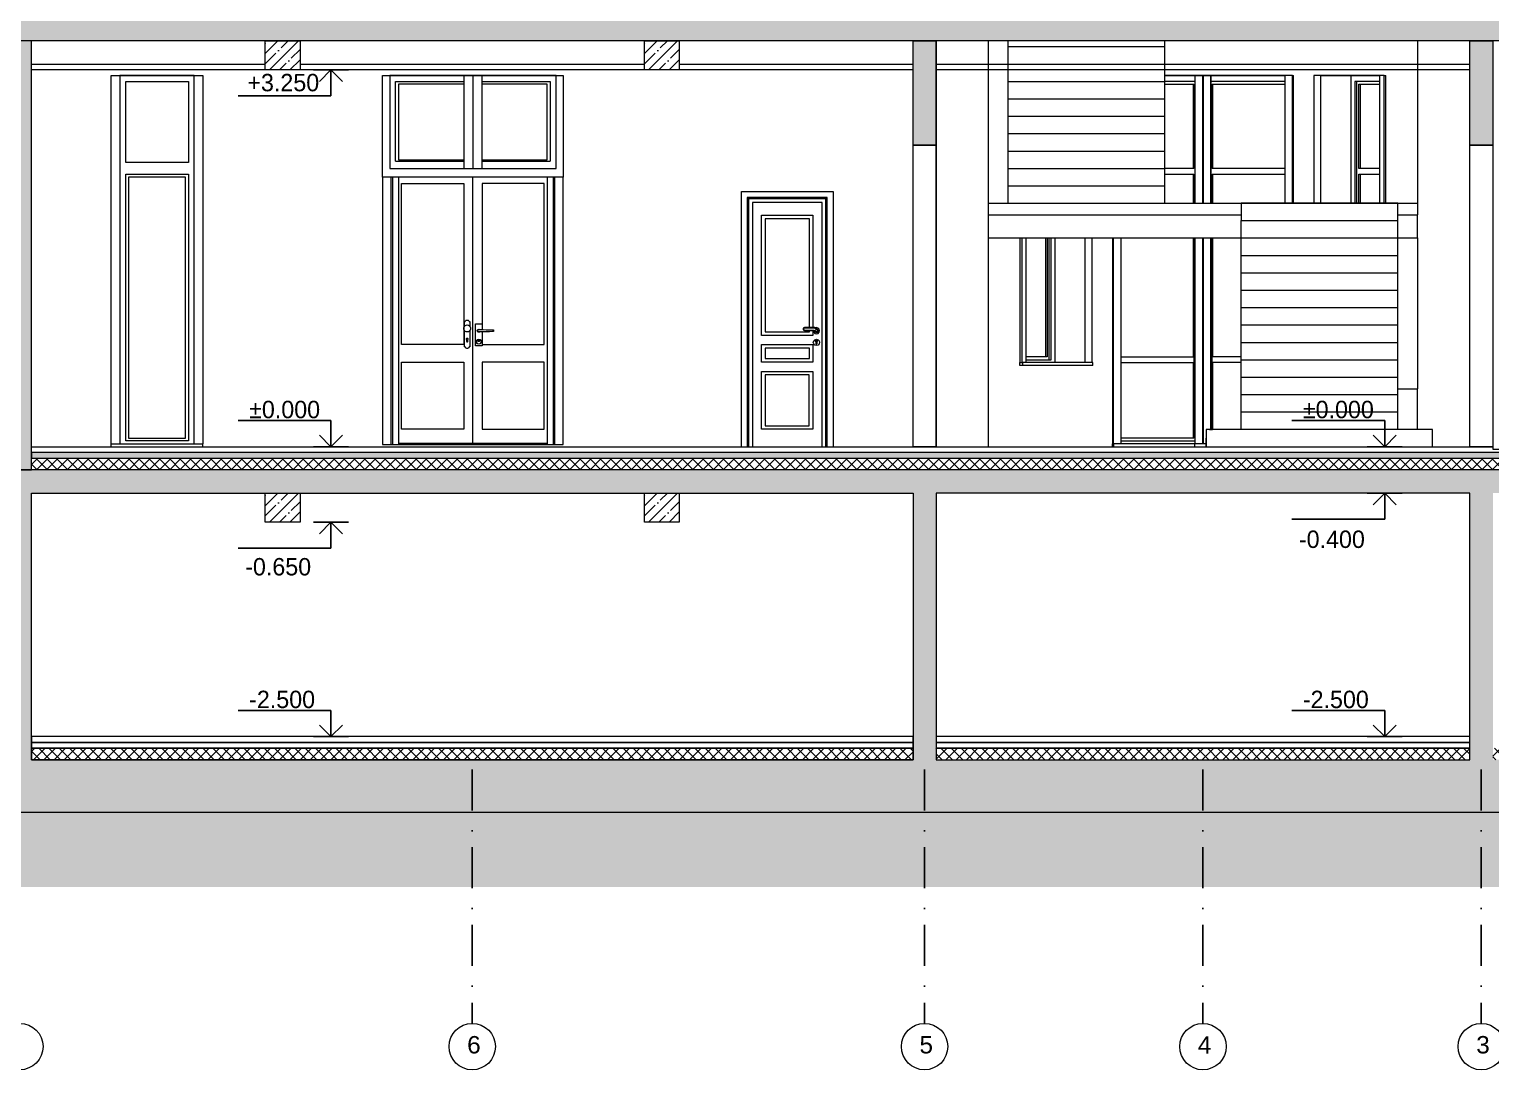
# Model space of a CAD drawing. Header units: millimetres. Extents: x 1177761 to 1329492, y 746793 to 827002.
# Drawn here: x 1298361 to 1310962, y 753127 to 762100 of the extents above; entities that cross this region are included whole.
import ezdxf

# ---------------------------------------------------------------- set-up
doc = ezdxf.new("R2010")
doc.units = ezdxf.units.MM
doc.linetypes.add('Tengelyvonal', pattern=[670.278, 352.778, -176.389, 0, -141.111])
for name, color, linetype in [('axis', 40, 'Continuous'), ('mark', 4, 'Continuous'), ('text', 7, 'Continuous')]:
    doc.layers.add(name, color=color, linetype=linetype)
doc.layers.add('wall', color=5, linetype='Continuous', lineweight=30)
doc.styles.add('GENERATED_STYLE_1', font='')
doc.styles.add('PStudio', font='pstudio.shx')
doc.styles.get('GENERATED_STYLE_1').set_extended_font_data('Arial Кириллический')
pattern_1 = [(45, (-509931.05, 1337656.59), (-88.388348, 88.388348), []), (45, (-509842.66, 1337656.59), (-88.388348, 88.388348), [156.25, -31.25, 0, -31.25])]
pattern_2 = [(45, (-514109.56, 1378656.587), (-44.1941738, 44.1941738), []), (135, (-514109.56, 1378656.587), (-44.1941738, -44.1941738), [])]

# ---------------------------------------------------------------- blocks, each defined once
blk = doc.blocks.new('H LEVEL3')
at = {"color": 0, "linetype": 'ByBlock'}
for p, q in [((-16, 4.5), (0, 4.5)), ((0, 0), (0, 4.5)), ((-3, 0), (3, 0)), ((0, 0), (-2, 2)), ((2, 2), (0, 0))]:
    blk.add_line(p, q, dxfattribs=at)
at = {"color": 0, "linetype": 'ByBlock', "style": 'PStudio'}
blk.add_attdef('OTM', (-12.9, 5.7), '', height=2, dxfattribs=at)
blk = doc.blocks.new('H LEVEL2')
at = {"color": 0, "linetype": 'ByBlock'}
for p, q in [((3, 0), (-3, 0)), ((-2, -2), (0, 0)), ((0, 0), (2, -2)), ((0, 0), (0, -4.5)), ((16, -4.5), (0, -4.5))]:
    blk.add_line(p, q, dxfattribs=at)
at = {"color": 0, "linetype": 'ByBlock', "style": 'PStudio'}
blk.add_attdef('OTM', (3.4, -3.7), '', height=2, dxfattribs=at)
blk = doc.blocks.new('H LEVEL4')
at = {"color": 0, "linetype": 'ByBlock'}
for p, q in [((16, 4.5), (0, 4.5)), ((0, 0), (0, 4.5)), ((3, 0), (-3, 0)), ((-2, 2), (0, 0)), ((0, 0), (2, 2))]:
    blk.add_line(p, q, dxfattribs=at)
at = {"color": 0, "linetype": 'ByBlock', "style": 'PStudio'}
blk.add_attdef('OTM', (3.4, 5.7), '', height=2, dxfattribs=at)

msp = doc.modelspace()

# ---------------------------------------------------------------- hatches: boundary and pattern name
at = {"layer": 'wall', "lineweight": 20, "ltscale": 50}
h = msp.add_hatch(dxfattribs=at)
h.set_pattern_fill('ANSI35', color=250, scale=500, style=0)
h.set_pattern_definition(pattern_1)
h.paths.add_polyline_path([(1310781, 765700), (1310981, 765700), (1310981, 762200), (1310781, 762200)])
h.paths.add_polyline_path([(1310781, 762000), (1310981, 762000), (1310981, 761100), (1310781, 761100)])
h.paths.add_polyline_path([(1305981, 762000), (1306181, 762000), (1306181, 761100), (1305981, 761100)])
h.paths.add_polyline_path([(1298180, 765700), (1298380, 765700), (1298380, 764550), (1298180, 764550)])
h.paths.add_polyline_path([(1298180, 758300), (1298380, 758300), (1298380, 762000), (1298180, 762000)])
h.paths.add_polyline_path([(1293380, 765700), (1293580, 765700), (1293580, 762200), (1293380, 762200)])
h.paths.add_polyline_path([(1293380, 762000), (1293580, 762000), (1293580, 758300), (1293380, 758300)])
h = msp.add_hatch(dxfattribs=at)
h.set_pattern_fill('ANSI35', color=250, scale=500, style=0)
h.set_pattern_definition(pattern_1)
h.paths.add_polyline_path([(1319910, 762200), (1319910, 762000), (1319530, 762000), (1319530, 761750), (1319151, 761750), (1319151, 762000), (1289730, 762000), (1289730, 761750), (1289430, 761750), (1289430, 762200)])
h = msp.add_hatch(dxfattribs=at)
h.set_pattern_fill('ANSI35', color=250, scale=500, style=0)
h.set_pattern_definition(pattern_1)
h.paths.add_polyline_path([(1319910, 762200), (1319910, 762000), (1319530, 762000), (1319530, 761750), (1319151, 761750), (1319151, 762000), (1289730, 762000), (1289730, 761750), (1289430, 761750), (1289430, 762200)])
h = msp.add_hatch(dxfattribs=at)
h.set_pattern_fill('ANSI35', color=250, scale=500, style=0)
h.set_pattern_definition([(45, (-524466.05, 1337656.59), (-88.388348, 88.388348), []), (45, (-524377.66, 1337656.59), (-88.388348, 88.388348), [156.25, -31.25, 0, -31.25])])
h.paths.add_polyline_path([(1300396, 762000), (1300396, 761750), (1300696, 761750), (1300696, 762000)])
h = msp.add_hatch(dxfattribs=at)
h.set_pattern_fill('ANSI35', color=250, scale=500, style=0)
h.set_pattern_definition([(45, (-521196.05, 1337656.59), (-88.388348, 88.388348), []), (45, (-521107.66, 1337656.59), (-88.388348, 88.388348), [156.25, -31.25, 0, -31.25])])
h.paths.add_polyline_path([(1303666, 762000), (1303666, 761750), (1303966, 761750), (1303966, 762000)])
at = {"layer": 'wall', "lineweight": 20}
h = msp.add_hatch(dxfattribs=at)
h.set_pattern_fill('AR-CONC', color=250, scale=10, style=0)
h.set_pattern_definition([(50, (781736.574, 209821.357), (71.7260183, -6.2752135), [7.5, -82.5]), (355, (781736.574, 209821.36), (-13.8751334, 75.2192134), [6, -66]), (100.4514, (781742.55, 209820.834), (57.850938, 68.943954), [6.374019, -70.114211]), (46.1842, (781736.57, 209841.36), (106.724105, -16.551901), [11.25, -123.75]), (96.6356, (781745.47, 209839.98), (93.46627, 97.411787), [9.561029, -105.1713]), (351.1842, (781736.57, 209841.36), (93.466195, 97.41186), [9, -99]), (21, (781746.574, 209836.357), (59.690705, -40.261889), [7.5, -82.5]), (326, (781746.574, 209836.36), (24.331533, 72.5150045), [6, -66]), (71.4514, (781751.55, 209833), (84.022263, 32.2530497), [6.374019, -70.114211]), (37.5, (781736.574, 209821.357), (1.2159855, 33.2893854), [0, -65.2, 0, -67, 0, -66.25]), (7.5, (781736.574, 209821.357), (26.3069537, 39.4411712), [0, -38.2, 0, -63.7, 0, -25.25]), (327.5, (781714.274, 209821.357), (53.3822436, -2.2554872), [0, -25, 0, -78, 0, -103.5]), (317.5, (781704.274, 209821.357), (58.318617, 10.0104982), [0, -32.5, 0, -51.8, 0, -73.5])])
h.paths.add_polyline_path([(1293380, 758450), (1286310, 758450), (1286310, 758400), (1293380, 758400)])
h.paths.add_polyline_path([(1298180, 758450), (1293580, 758450), (1293580, 758400), (1298180, 758400)])
h.paths.add_polyline_path([(1318651, 758450), (1298380, 758450), (1298380, 758400), (1318651, 758400)])
h.paths.add_polyline_path([(1319151, 758435), (1318951, 758435), (1318951, 758400), (1319151, 758400)])
h.paths.add_polyline_path([(1286010, 758450), (1285810, 758450), (1285810, 758400), (1286010, 758400)])
at = {"layer": 'wall', "lineweight": 20, "ltscale": 100}
h = msp.add_hatch(dxfattribs=at)
h.set_pattern_fill('ANSI37', color=250, scale=500, style=0)
h.set_pattern_definition(pattern_2)
h.paths.add_polyline_path([(1298380, 758400), (1319151, 758400), (1319151, 758300), (1298380, 758300)])
h.paths.add_polyline_path([(1298180, 758400), (1293580, 758400), (1293580, 758300), (1298180, 758300)])
h.paths.add_polyline_path([(1293380, 758400), (1286310, 758400), (1286010, 758400), (1285810, 758400), (1285810, 758300), (1293380, 758300)])
at = {"layer": 'wall', "lineweight": 20, "ltscale": 50}
h = msp.add_hatch(dxfattribs=at)
h.set_pattern_fill('ANSI35', color=250, scale=500, style=0)
h.set_pattern_definition([(45, (-514109.56, 1378656.59), (-88.388348, 88.388348), []), (45, (-514021.17, 1378656.59), (-88.388348, 88.388348), [156.25, -31.25, 0, -31.25])])
h.paths.add_polyline_path([(1310981, 758100), (1319131, 758100), (1319131, 755800), (1310981, 755800)], flags=17)
h.paths.add_polyline_path([(1306181, 755800), (1310781, 755800), (1310781, 758100), (1306181, 758100)], flags=16)
h.paths.add_polyline_path([(1298380, 758100), (1305981, 758100), (1305981, 755800), (1298380, 755800)], flags=17)
h.paths.add_polyline_path([(1293580, 755800), (1298180, 755800), (1298180, 758100), (1293580, 758100)], flags=16)
h.paths.add_polyline_path([(1285830, 758100), (1293380, 758100), (1293380, 755800), (1285830, 755800)], flags=17)
h.paths.add_polyline_path([(1285430, 758300), (1285430, 758100), (1285530, 758100), (1285530, 755800), (1285290, 755800), (1285290, 755350), (1319671, 755350), (1319671, 755800), (1319431, 755800), (1319431, 758100), (1319531, 758100), (1319531, 758300)])
h = msp.add_hatch(dxfattribs=at)
h.set_pattern_fill('ANSI35', color=250, scale=500, style=0)
h.set_pattern_definition([(45, (-524466.05, 1333756.59), (-88.388348, 88.388348), []), (45, (-524377.66, 1333756.59), (-88.388348, 88.388348), [156.25, -31.25, 0, -31.25])])
h.paths.add_polyline_path([(1300396, 758100), (1300396, 757850), (1300696, 757850), (1300696, 758100)])
h = msp.add_hatch(dxfattribs=at)
h.set_pattern_fill('ANSI35', color=250, scale=500, style=0)
h.set_pattern_definition([(45, (-521196.05, 1333756.59), (-88.388348, 88.388348), []), (45, (-521107.66, 1333756.59), (-88.388348, 88.388348), [156.25, -31.25, 0, -31.25])])
h.paths.add_polyline_path([(1303666, 758100), (1303666, 757850), (1303966, 757850), (1303966, 758100)])
at = {"layer": 'wall', "lineweight": 20}
h = msp.add_hatch(dxfattribs=at)
h.set_pattern_fill('ANSI38', color=250, scale=500, style=0)
h.set_pattern_definition([(45, (-514109.56, 1378656.587), (-44.1941738, 44.1941738), []), (135, (-514109.56, 1378656.587), (-132.5825215, 44.1941738), [156.25, -93.75])])
h.paths.add_polyline_path([(1323401, 757872), (1321320, 757872), (1321320, 757690), (1323401, 757690)])
h.paths.add_polyline_path([(1321320, 757872), (1320781, 757872), (1320781, 757808), (1320508, 757808, -0.035127), (1320410, 757690), (1321320, 757690)])
h.paths.add_polyline_path([(1320148, 757690), (1320410, 757690, 0.035127), (1320508, 757808), (1319671, 757808), (1319671, 757357, 0.114524), (1320147, 757490)])
h.paths.add_polyline_path([(1320147, 757490, -0.114524), (1319671, 757357), (1319671, 754704), (1320142, 754704)])
h.paths.add_polyline_path([(1319671, 755350), (1319281, 755350), (1319281, 754704), (1319671, 754704)])
h.paths.add_polyline_path([(1319281, 755350), (1315081, 755350), (1315081, 754704), (1319281, 754704)])
h.paths.add_polyline_path([(1315081, 755350), (1285290, 755350), (1284735, 755350), (1284735, 754704), (1315081, 754704)])
at = {"layer": 'wall', "lineweight": 20, "ltscale": 100}
h = msp.add_hatch(dxfattribs=at)
h.set_pattern_fill('ANSI37', color=250, scale=500, style=0)
h.set_pattern_definition(pattern_2)
h.paths.add_polyline_path([(1319131, 755900), (1310981, 755900), (1310981, 755800), (1319131, 755800)])
h.paths.add_polyline_path([(1310781, 755900), (1306181, 755900), (1306181, 755800), (1310781, 755800)])
h.paths.add_polyline_path([(1305981, 755900), (1298380, 755900), (1298380, 755800), (1305981, 755800)])
h.paths.add_polyline_path([(1293380, 755900), (1285830, 755900), (1285830, 755800), (1293380, 755800)])
h.paths.add_polyline_path([(1298180, 755900), (1293580, 755900), (1293580, 755800), (1298180, 755800)])

# ---------------------------------------------------------------- linework, layer by layer
at = {"layer": 'axis', "linetype": 'Tengelyvonal'}
for p, q in [((1302181, 755717), (1302181, 753527)), ((1302181, 755717), (1302181, 753527)), ((1306081, 755717), (1306081, 753527)), ((1306081, 755717), (1306081, 753527)), ((1308481, 755717), (1308481, 753527)), ((1308481, 755717), (1308481, 753527)), ((1310881, 755717), (1310881, 753527)), ((1310881, 755717), (1310881, 753527))]:
    msp.add_line(p, q, dxfattribs=at)
at = {"layer": 'axis', "color": 3, "linetype": 'Continuous', "lineweight": 15}
for centre in [(1298281, 753327), (1298281, 753327), (1302181, 753327), (1302181, 753327), (1306081, 753327), (1306081, 753327), (1308481, 753327), (1308481, 753327), (1310881, 753327), (1310881, 753327)]:
    msp.add_circle(centre, 200, dxfattribs=at)
at = {"layer": 'wall', "color": 250, "lineweight": 20, "ltscale": 50}
for p, q in [((1306181, 758500), (1306181, 762000)), ((1306632, 760500), (1306632, 762000)), ((1306802, 761950), (1306802, 762000)), ((1308152, 761950), (1308152, 762000)), ((1310330, 762000), (1310330, 760500)), ((1306802, 761800), (1306802, 761950)), ((1306802, 761950), (1308152, 761950)), ((1308152, 761800), (1308152, 761950)), ((1306802, 761650), (1306802, 761800)), ((1306802, 761800), (1308152, 761800)), ((1308152, 761650), (1308152, 761800)), ((1299068, 758525), (1299068, 761700)), ((1299068, 761700), (1299858, 761700)), ((1299143, 761700), (1299143, 758525)), ((1299783, 761700), (1299143, 761700)), ((1299193, 761650), (1299733, 761650)), ((1299193, 760950), (1299193, 761650)), ((1299733, 761650), (1299733, 760950)), ((1299783, 758525), (1299783, 761700)), ((1299858, 761700), (1299858, 758525)), ((1301408, 760825), (1301408, 761700)), ((1301408, 761700), (1302264, 761700)), ((1301470, 761700), (1301470, 760900)), ((1302189, 761700), (1301470, 761700)), ((1301520, 761650), (1302112, 761650)), ((1301520, 760962), (1301520, 761650)), ((1302112, 761625), (1301545, 761625)), ((1301545, 761625), (1301545, 760975)), ((1302112, 760900), (1302112, 761700)), ((1302187, 761700), (1302187, 760900)), ((1302903, 761700), (1302189, 761700)), ((1302189, 760900), (1302189, 761700)), ((1302264, 761700), (1302966, 761700)), ((1302264, 761700), (1302264, 760900)), ((1302264, 761650), (1302853, 761650)), ((1302828, 761625), (1302264, 761625)), ((1302828, 760975), (1302828, 761625)), ((1302853, 761650), (1302853, 760962)), ((1302903, 760900), (1302903, 761700)), ((1302966, 761700), (1302966, 760825)), ((1306802, 761650), (1308152, 761650)), ((1306802, 761500), (1306802, 761650)), ((1308152, 761700), (1308156, 761700)), ((1308156, 761700), (1308152, 761700)), ((1308152, 761700), (1308156, 761700)), ((1308156, 761700), (1308152, 761700)), ((1308411, 761650), (1308152, 761650)), ((1308152, 761500), (1308152, 761650)), ((1308411, 761650), (1308152, 761650)), ((1308152, 761625), (1308402, 761625)), ((1308152, 761625), (1308402, 761625)), ((1308156, 761700), (1308285, 761700)), ((1308285, 761700), (1308156, 761700)), ((1308156, 761700), (1308285, 761700)), ((1308285, 761700), (1308156, 761700)), ((1308285, 761700), (1308415, 761700)), ((1308415, 761700), (1308285, 761700)), ((1308285, 761700), (1308415, 761700)), ((1308415, 761700), (1308285, 761700)), ((1308399, 760900), (1308399, 761625)), ((1308399, 760900), (1308399, 761625)), ((1308402, 761625), (1308402, 760900)), ((1308402, 761625), (1308402, 760900)), ((1308411, 761700), (1308411, 760600)), ((1308412, 761700), (1308412, 760600)), ((1308415, 761700), (1308476, 761700)), ((1308546, 761700), (1308415, 761700)), ((1308415, 761700), (1308476, 761700)), ((1308546, 761700), (1308415, 761700)), ((1308476, 761700), (1308476, 761700)), ((1308476, 761700), (1308476, 760600)), ((1308476, 761700), (1308476, 761700)), ((1308476, 761700), (1308476, 760600)), ((1308486, 761700), (1308546, 761700)), ((1308486, 760600), (1308486, 761700)), ((1308550, 761700), (1308546, 761700)), ((1308546, 761700), (1308677, 761700)), ((1308550, 761700), (1308546, 761700)), ((1308546, 761696), (1308546, 761696)), ((1308546, 761696), (1308546, 761696)), ((1308550, 760600), (1308550, 761700)), ((1308677, 761700), (1308550, 761700)), ((1308550, 760600), (1308550, 761700)), ((1308551, 760600), (1308551, 761700)), ((1308551, 760600), (1308551, 761700)), ((1309186, 761650), (1308551, 761650)), ((1309186, 761650), (1308551, 761650)), ((1308559, 760900), (1308559, 761625)), ((1308559, 761625), (1309186, 761625)), ((1308559, 760900), (1308559, 761625)), ((1308559, 761625), (1309186, 761625)), ((1308562, 761625), (1308562, 760900)), ((1308562, 761625), (1308562, 760900)), ((1308677, 761700), (1308806, 761700)), ((1308806, 761700), (1308677, 761700)), ((1308806, 761700), (1308934, 761700)), ((1308934, 761700), (1308806, 761700)), ((1308934, 761700), (1309059, 761700)), ((1309059, 761700), (1308934, 761700)), ((1309059, 761700), (1309182, 761700)), ((1309182, 761700), (1309059, 761700)), ((1309182, 761700), (1309186, 761700)), ((1309254, 761700), (1309182, 761700)), ((1309186, 761700), (1309186, 760600)), ((1309254, 760600), (1309254, 761700)), ((1309254, 761700), (1309262, 761700)), ((1309254, 760600), (1309254, 761700)), ((1309254, 761700), (1309262, 761700)), ((1309262, 760600), (1309262, 761700)), ((1309262, 760600), (1309262, 761700)), ((1309525, 761700), (1309436, 761700)), ((1309436, 761700), (1309436, 760600)), ((1309498, 761700), (1309525, 761700)), ((1309498, 760600), (1309498, 761700)), ((1309525, 761700), (1309630, 761700)), ((1309630, 761700), (1309525, 761700)), ((1309630, 761700), (1309729, 761700)), ((1309729, 761700), (1309630, 761700)), ((1309729, 761700), (1309821, 761700)), ((1309821, 761700), (1309729, 761700)), ((1309758, 760600), (1309758, 761700)), ((1310003, 761650), (1309789, 761650)), ((1309789, 761650), (1309789, 760600)), ((1309807, 760600), (1309807, 761650)), ((1309821, 761700), (1309907, 761700)), ((1309907, 761700), (1309821, 761700)), ((1309824, 760900), (1309824, 761625)), ((1309824, 761625), (1310003, 761625)), ((1309835, 761625), (1309835, 760900)), ((1309907, 761700), (1309985, 761700)), ((1309985, 761700), (1309907, 761700)), ((1309985, 761700), (1310003, 761700)), ((1310043, 761700), (1309985, 761700)), ((1310003, 761700), (1310003, 760600)), ((1310043, 760600), (1310043, 761700)), ((1310043, 761700), (1310059, 761700)), ((1310059, 760600), (1310059, 761700)), ((1306802, 761350), (1306802, 761500)), ((1306802, 761500), (1308152, 761500)), ((1308152, 761350), (1308152, 761500)), ((1306802, 761200), (1306802, 761350)), ((1306802, 761350), (1308152, 761350)), ((1308152, 761200), (1308152, 761350)), ((1306802, 761050), (1306802, 761200)), ((1306802, 761200), (1308152, 761200)), ((1308152, 761050), (1308152, 761200)), ((1306802, 760900), (1306802, 761050)), ((1306802, 761050), (1308152, 761050)), ((1308152, 760900), (1308152, 761050)), ((1299733, 760950), (1299193, 760950)), ((1301470, 760900), (1302189, 760900)), ((1301520, 760962), (1302112, 760962)), ((1301545, 760975), (1302112, 760975)), ((1302189, 760900), (1302903, 760900)), ((1302264, 760975), (1302828, 760975)), ((1302264, 760962), (1302853, 760962)), ((1306802, 760750), (1306802, 760900)), ((1306802, 760900), (1308152, 760900)), ((1308402, 760900), (1308152, 760900)), ((1308152, 760750), (1308152, 760900)), ((1308402, 760900), (1308152, 760900)), ((1309186, 760900), (1308559, 760900)), ((1309186, 760900), (1308559, 760900)), ((1310003, 760900), (1309824, 760900)), ((1299193, 760850), (1299733, 760850)), ((1299193, 758550), (1299193, 760850)), ((1299708, 760825), (1299218, 760825)), ((1299218, 760825), (1299218, 758575)), ((1299708, 758575), (1299708, 760825)), ((1299733, 760850), (1299733, 758550)), ((1301408, 760825), (1301408, 758520)), ((1302264, 760825), (1301408, 760825)), ((1301483, 758520), (1301483, 760825)), ((1301495, 758520), (1301495, 760825)), ((1301545, 760825), (1301545, 758520)), ((1301572, 759380), (1301572, 760770)), ((1301572, 760770), (1302107, 760770)), ((1301572, 759380), (1301572, 760770)), ((1301572, 760770), (1302107, 760770)), ((1302107, 760770), (1302107, 759380)), ((1302107, 760770), (1302107, 759380)), ((1302187, 758532), (1302187, 760825)), ((1302187, 758532), (1302187, 760825)), ((1302966, 760825), (1302264, 760825)), ((1302802, 760770), (1302267, 760770)), ((1302267, 760770), (1302267, 759510)), ((1302802, 760770), (1302267, 760770)), ((1302267, 760770), (1302267, 759510)), ((1302802, 759380), (1302802, 760770)), ((1302802, 759380), (1302802, 760770)), ((1302829, 758520), (1302829, 760825)), ((1302879, 760825), (1302879, 758520)), ((1302891, 760825), (1302891, 758520)), ((1302966, 758520), (1302966, 760825)), ((1306802, 760750), (1308152, 760750)), ((1306802, 760600), (1306802, 760750)), ((1308152, 760850), (1308402, 760850)), ((1308152, 760850), (1308402, 760850)), ((1308152, 760600), (1308152, 760750)), ((1308399, 760600), (1308399, 760850)), ((1308399, 760600), (1308399, 760850)), ((1308402, 760850), (1308402, 760600)), ((1308402, 760850), (1308402, 760600)), ((1308559, 760600), (1308559, 760850)), ((1308559, 760850), (1309186, 760850)), ((1308559, 760600), (1308559, 760850)), ((1308559, 760850), (1309186, 760850)), ((1308562, 760850), (1308562, 760600)), ((1308562, 760850), (1308562, 760600)), ((1309824, 760600), (1309824, 760850)), ((1309824, 760850), (1310003, 760850)), ((1309835, 760850), (1309835, 760600)), ((1304502, 758500), (1304502, 760700)), ((1304502, 760700), (1305292, 760700)), ((1304552, 760650), (1304564, 760638)), ((1304552, 760650), (1304552, 758500)), ((1305242, 760650), (1304552, 760650)), ((1304564, 760638), (1304564, 758500)), ((1305230, 760638), (1304564, 760638)), ((1305230, 760638), (1305242, 760650)), ((1305230, 758500), (1305230, 760638)), ((1305242, 758500), (1305242, 760650)), ((1305292, 760700), (1305292, 758500)), ((1305198, 760606), (1304596, 760606)), ((1304596, 760606), (1304596, 758500)), ((1304676, 759460), (1304676, 760496)), ((1304676, 760496), (1305118, 760496)), ((1305118, 760496), (1305118, 759527)), ((1305198, 758500), (1305198, 760606)), ((1306632, 760600), (1306802, 760600)), ((1306632, 760500), (1308810, 760500)), ((1306632, 760300), (1306632, 760500)), ((1306802, 760600), (1308152, 760600)), ((1308152, 760600), (1310330, 760600)), ((1310160, 760500), (1310330, 760500)), ((1310330, 760300), (1310330, 760500)), ((1305088, 760466), (1304706, 760466)), ((1304706, 760466), (1304706, 759490)), ((1305088, 759527), (1305088, 760466)), ((1308810, 760450), (1310160, 760450)), ((1308810, 760300), (1308810, 760450)), ((1310160, 760300), (1310160, 760450)), ((1306632, 759000), (1306632, 760300)), ((1306632, 760300), (1308810, 760300)), ((1306902, 760300), (1306902, 759225)), ((1306918, 760300), (1306918, 759225)), ((1306958, 759225), (1306958, 760300)), ((1307126, 759275), (1307126, 760300)), ((1307137, 760300), (1307137, 759275)), ((1307154, 759250), (1307154, 760300)), ((1307172, 759250), (1307172, 760300)), ((1307203, 760300), (1307203, 759225)), ((1307463, 760300), (1307463, 759225)), ((1307525, 759225), (1307525, 760300)), ((1307700, 760300), (1307700, 758800)), ((1307700, 760300), (1307700, 758800)), ((1307708, 760300), (1307708, 758800)), ((1307708, 760300), (1307708, 758800)), ((1307776, 758800), (1307776, 760300)), ((1307776, 758800), (1307776, 760300)), ((1308399, 759275), (1308399, 760300)), ((1308399, 759275), (1308399, 760300)), ((1308402, 760300), (1308402, 758800)), ((1308402, 760300), (1308402, 758800)), ((1308411, 760300), (1308411, 758800)), ((1308412, 760300), (1308412, 758800)), ((1308476, 760300), (1308476, 758800)), ((1308476, 760300), (1308476, 758800)), ((1308486, 758800), (1308486, 760300)), ((1308550, 758800), (1308550, 760300)), ((1308550, 758800), (1308550, 760300)), ((1308551, 758800), (1308551, 760300)), ((1308551, 758800), (1308551, 760300)), ((1308559, 758800), (1308559, 760300)), ((1308559, 758800), (1308559, 760300)), ((1308562, 760300), (1308562, 759275)), ((1308562, 760300), (1308562, 759275)), ((1308810, 760300), (1310160, 760300)), ((1308810, 760150), (1308810, 760300)), ((1310160, 760300), (1310330, 760300)), ((1310160, 760150), (1310160, 760300)), ((1310330, 760300), (1310330, 759000)), ((1308810, 760150), (1310160, 760150)), ((1308810, 760000), (1308810, 760150)), ((1310160, 760000), (1310160, 760150)), ((1308810, 760000), (1310160, 760000)), ((1308810, 759850), (1308810, 760000)), ((1310160, 759850), (1310160, 760000)), ((1308810, 759850), (1310160, 759850)), ((1308810, 759700), (1308810, 759850)), ((1310160, 759700), (1310160, 759850)), ((1308810, 759700), (1310160, 759700)), ((1308810, 759550), (1308810, 759700)), ((1310160, 759550), (1310160, 759700)), ((1302107, 759525), (1302111, 759535)), ((1302107, 759525), (1302111, 759535)), ((1302107, 759515), (1302107, 759525)), ((1302107, 759515), (1302107, 759525)), ((1302111, 759505), (1302107, 759515)), ((1302111, 759505), (1302107, 759515)), ((1302111, 759535), (1302118, 759543)), ((1302111, 759535), (1302118, 759543)), ((1302118, 759497), (1302111, 759505)), ((1302118, 759497), (1302111, 759505)), ((1302115, 759540), (1302115, 759580)), ((1302115, 759580), (1302121, 759580)), ((1302115, 759360), (1302115, 759500)), ((1302118, 759543), (1302127, 759549)), ((1302118, 759543), (1302127, 759549)), ((1302127, 759491), (1302118, 759497)), ((1302127, 759491), (1302118, 759497)), ((1302121, 759580), (1302123, 759586)), ((1302123, 759586), (1302128, 759590)), ((1302127, 759549), (1302137, 759550)), ((1302127, 759549), (1302137, 759550)), ((1302137, 759490), (1302127, 759491)), ((1302137, 759490), (1302127, 759491)), ((1302128, 759590), (1302134, 759592)), ((1302134, 759592), (1302140, 759592)), ((1302137, 759550), (1302148, 759549)), ((1302137, 759550), (1302148, 759549)), ((1302148, 759491), (1302137, 759490)), ((1302148, 759491), (1302137, 759490)), ((1302140, 759592), (1302146, 759590)), ((1302146, 759590), (1302151, 759586)), ((1302148, 759549), (1302157, 759543)), ((1302148, 759549), (1302157, 759543)), ((1302157, 759497), (1302148, 759491)), ((1302157, 759497), (1302148, 759491)), ((1302151, 759586), (1302154, 759580)), ((1302154, 759580), (1302160, 759580)), ((1302157, 759543), (1302164, 759535)), ((1302157, 759543), (1302164, 759535)), ((1302164, 759505), (1302157, 759497)), ((1302164, 759505), (1302157, 759497)), ((1302160, 759580), (1302160, 759540)), ((1302160, 759500), (1302160, 759360)), ((1302164, 759535), (1302167, 759525)), ((1302164, 759535), (1302167, 759525)), ((1302167, 759515), (1302164, 759505)), ((1302167, 759515), (1302164, 759505)), ((1302167, 759525), (1302167, 759515)), ((1302167, 759525), (1302167, 759515)), ((1302209, 759560), (1302266, 759560)), ((1302209, 759370), (1302209, 759560)), ((1302209, 759560), (1302266, 759560)), ((1302209, 759370), (1302209, 759560)), ((1302224, 759500), (1302226, 759507)), ((1302224, 759500), (1302226, 759507)), ((1302226, 759494), (1302224, 759500)), ((1302226, 759494), (1302224, 759500)), ((1302225, 759500), (1302227, 759506)), ((1302225, 759500), (1302227, 759506)), ((1302227, 759494), (1302225, 759500)), ((1302227, 759494), (1302225, 759500)), ((1302226, 759507), (1302231, 759511)), ((1302226, 759507), (1302231, 759511)), ((1302231, 759489), (1302226, 759494)), ((1302231, 759489), (1302226, 759494)), ((1302227, 759506), (1302231, 759510)), ((1302227, 759506), (1302231, 759510)), ((1302227, 759500), (1302229, 759505)), ((1302227, 759500), (1302229, 759505)), ((1302229, 759495), (1302227, 759500)), ((1302229, 759495), (1302227, 759500)), ((1302231, 759490), (1302227, 759494)), ((1302231, 759490), (1302227, 759494)), ((1302229, 759505), (1302232, 759509)), ((1302229, 759505), (1302232, 759509)), ((1302232, 759491), (1302229, 759495)), ((1302232, 759491), (1302229, 759495)), ((1302231, 759511), (1302237, 759513)), ((1302231, 759511), (1302237, 759513)), ((1302231, 759510), (1302237, 759512)), ((1302231, 759510), (1302237, 759512)), ((1302237, 759488), (1302231, 759490)), ((1302237, 759488), (1302231, 759490)), ((1302237, 759487), (1302231, 759489)), ((1302237, 759487), (1302231, 759489)), ((1302232, 759509), (1302237, 759510)), ((1302232, 759509), (1302237, 759510)), ((1302237, 759490), (1302232, 759491)), ((1302237, 759490), (1302232, 759491)), ((1302237, 759513), (1302244, 759511)), ((1302237, 759513), (1302244, 759511)), ((1302237, 759512), (1302243, 759510)), ((1302237, 759512), (1302243, 759510)), ((1302237, 759510), (1302262, 759510)), ((1302237, 759510), (1302262, 759510)), ((1302262, 759490), (1302237, 759490)), ((1302243, 759490), (1302237, 759488)), ((1302262, 759490), (1302237, 759490)), ((1302243, 759490), (1302237, 759488)), ((1302244, 759489), (1302237, 759487)), ((1302244, 759489), (1302237, 759487)), ((1302243, 759510), (1302244, 759510)), ((1302243, 759510), (1302244, 759510)), ((1302244, 759490), (1302243, 759490)), ((1302244, 759490), (1302243, 759490)), ((1302244, 759511), (1302245, 759510)), ((1302244, 759511), (1302245, 759510)), ((1302245, 759490), (1302244, 759489)), ((1302245, 759490), (1302244, 759489)), ((1302262, 759510), (1302276, 759510)), ((1302262, 759510), (1302276, 759510)), ((1302276, 759490), (1302262, 759490)), ((1302276, 759490), (1302262, 759490)), ((1302266, 759560), (1302266, 759510)), ((1302266, 759560), (1302266, 759510)), ((1302266, 759490), (1302266, 759370)), ((1302266, 759490), (1302266, 759370)), ((1302267, 759490), (1302267, 759380)), ((1302267, 759490), (1302267, 759380)), ((1302276, 759510), (1302302, 759509)), ((1302276, 759510), (1302302, 759509)), ((1302302, 759491), (1302276, 759490)), ((1302302, 759491), (1302276, 759490)), ((1302302, 759509), (1302329, 759508)), ((1302302, 759509), (1302329, 759508)), ((1302329, 759492), (1302302, 759491)), ((1302329, 759492), (1302302, 759491)), ((1302329, 759508), (1302355, 759507)), ((1302329, 759508), (1302355, 759507)), ((1302355, 759493), (1302329, 759492)), ((1302355, 759493), (1302329, 759492)), ((1302355, 759507), (1302363, 759507)), ((1302355, 759507), (1302363, 759507)), ((1302363, 759493), (1302355, 759493)), ((1302363, 759493), (1302355, 759493)), ((1302363, 759507), (1302363, 759493)), ((1302363, 759507), (1302363, 759493)), ((1304706, 759490), (1305088, 759490)), ((1305035, 759521), (1305033, 759515)), ((1305033, 759515), (1305034, 759515)), ((1305033, 759515), (1305035, 759508)), ((1305034, 759515), (1305035, 759515)), ((1305040, 759525), (1305035, 759521)), ((1305035, 759521), (1305035, 759521)), ((1305035, 759521), (1305037, 759520)), ((1305035, 759508), (1305037, 759509)), ((1305035, 759508), (1305035, 759508)), ((1305035, 759508), (1305040, 759504)), ((1305038, 759519), (1305037, 759515)), ((1305037, 759515), (1305038, 759510)), ((1305042, 759522), (1305038, 759519)), ((1305038, 759510), (1305042, 759507)), ((1305045, 759527), (1305040, 759525)), ((1305040, 759525), (1305040, 759525)), ((1305040, 759525), (1305041, 759524)), ((1305040, 759504), (1305041, 759505)), ((1305040, 759504), (1305040, 759504)), ((1305040, 759504), (1305045, 759502)), ((1305046, 759523), (1305042, 759522)), ((1305042, 759507), (1305046, 759506)), ((1305132, 759527), (1305045, 759527)), ((1305045, 759502), (1305046, 759502)), ((1305131, 759523), (1305046, 759523)), ((1305046, 759506), (1305126, 759506)), ((1305046, 759502), (1305125, 759502)), ((1305088, 759490), (1305088, 759502)), ((1305118, 759502), (1305118, 759460)), ((1305122, 759502), (1305121, 759500)), ((1305121, 759500), (1305125, 759487)), ((1305125, 759503), (1305126, 759504)), ((1305125, 759502), (1305125, 759503)), ((1305125, 759502), (1305134, 759497)), ((1305125, 759487), (1305135, 759477)), ((1305126, 759506), (1305137, 759499)), ((1305132, 759527), (1305131, 759525)), ((1305154, 759510), (1305131, 759523)), ((1305132, 759527), (1305132, 759527)), ((1305156, 759513), (1305132, 759527)), ((1305134, 759497), (1305135, 759497)), ((1305134, 759497), (1305136, 759492)), ((1305135, 759497), (1305136, 759498)), ((1305135, 759493), (1305135, 759494)), ((1305136, 759492), (1305135, 759493)), ((1305135, 759477), (1305148, 759473)), ((1305136, 759492), (1305137, 759493)), ((1305136, 759492), (1305136, 759492)), ((1305136, 759492), (1305142, 759487)), ((1305148, 759527), (1305137, 759524)), ((1305137, 759499), (1305139, 759494)), ((1305138, 759500), (1305140, 759505)), ((1305140, 759495), (1305138, 759500)), ((1305139, 759494), (1305143, 759490)), ((1305140, 759505), (1305143, 759509)), ((1305143, 759491), (1305140, 759495)), ((1305141, 759487), (1305140, 759488)), ((1305141, 759487), (1305141, 759487)), ((1305142, 759487), (1305142, 759488)), ((1305142, 759487), (1305142, 759487)), ((1305142, 759487), (1305149, 759485)), ((1305143, 759509), (1305148, 759510)), ((1305148, 759490), (1305143, 759491)), ((1305143, 759490), (1305149, 759489)), ((1305162, 759523), (1305148, 759527)), ((1305148, 759510), (1305153, 759509)), ((1305153, 759491), (1305148, 759490)), ((1305148, 759485), (1305148, 759485)), ((1305148, 759473), (1305162, 759477)), ((1305149, 759489), (1305154, 759490)), ((1305149, 759485), (1305149, 759487)), ((1305149, 759485), (1305156, 759487)), ((1305149, 759485), (1305149, 759485)), ((1305153, 759509), (1305157, 759505)), ((1305157, 759495), (1305153, 759491)), ((1305158, 759506), (1305154, 759510)), ((1305154, 759490), (1305158, 759495)), ((1305156, 759488), (1305155, 759489)), ((1305161, 759508), (1305156, 759513)), ((1305156, 759487), (1305162, 759493)), ((1305156, 759487), (1305156, 759488)), ((1305157, 759505), (1305158, 759500)), ((1305158, 759500), (1305157, 759495)), ((1305160, 759500), (1305158, 759506)), ((1305158, 759495), (1305160, 759500)), ((1305161, 759507), (1305160, 759507)), ((1305161, 759493), (1305160, 759494)), ((1305161, 759508), (1305161, 759507)), ((1305164, 759500), (1305161, 759508)), ((1305162, 759493), (1305161, 759493)), ((1305172, 759514), (1305162, 759523)), ((1305163, 759500), (1305162, 759500)), ((1305162, 759493), (1305164, 759500)), ((1305162, 759477), (1305172, 759487)), ((1305164, 759500), (1305163, 759500)), ((1305175, 759500), (1305172, 759514)), ((1305172, 759487), (1305175, 759500)), ((1308810, 759550), (1310160, 759550)), ((1308810, 759400), (1308810, 759550)), ((1310160, 759400), (1310160, 759550)), ((1302107, 759380), (1301572, 759380)), ((1302107, 759380), (1301572, 759380)), ((1302121, 759360), (1302115, 759360)), ((1302123, 759354), (1302121, 759360)), ((1302128, 759350), (1302123, 759354)), ((1302134, 759348), (1302128, 759350)), ((1302130, 759431), (1302131, 759434)), ((1302130, 759431), (1302131, 759434)), ((1302130, 759429), (1302130, 759431)), ((1302130, 759429), (1302130, 759431)), ((1302131, 759426), (1302130, 759429)), ((1302131, 759426), (1302130, 759429)), ((1302131, 759434), (1302133, 759436)), ((1302132, 759424), (1302131, 759426)), ((1302132, 759424), (1302131, 759426)), ((1302132, 759424), (1302132, 759408)), ((1302132, 759424), (1302132, 759408)), ((1302132, 759408), (1302133, 759406)), ((1302132, 759408), (1302133, 759406)), ((1302133, 759436), (1302135, 759437)), ((1302133, 759406), (1302133, 759404)), ((1302133, 759406), (1302133, 759404)), ((1302133, 759404), (1302135, 759403)), ((1302133, 759404), (1302135, 759403)), ((1302140, 759348), (1302134, 759348)), ((1302135, 759437), (1302137, 759437)), ((1302135, 759403), (1302136, 759403)), ((1302135, 759403), (1302136, 759403)), ((1302136, 759403), (1302138, 759403)), ((1302137, 759437), (1302140, 759437)), ((1302138, 759403), (1302140, 759403)), ((1302140, 759437), (1302142, 759436)), ((1302140, 759403), (1302141, 759404)), ((1302146, 759350), (1302140, 759348)), ((1302141, 759404), (1302142, 759406)), ((1302142, 759436), (1302144, 759434)), ((1302144, 759426), (1302142, 759424)), ((1302142, 759408), (1302142, 759424)), ((1302142, 759406), (1302142, 759408)), ((1302144, 759434), (1302145, 759431)), ((1302145, 759429), (1302144, 759426)), ((1302145, 759431), (1302145, 759429)), ((1302151, 759354), (1302146, 759350)), ((1302154, 759360), (1302151, 759354)), ((1302160, 759360), (1302154, 759360)), ((1302266, 759370), (1302209, 759370)), ((1302266, 759370), (1302209, 759370)), ((1302215, 759405), (1302218, 759416)), ((1302215, 759405), (1302218, 759416)), ((1302218, 759394), (1302215, 759405)), ((1302218, 759394), (1302215, 759405)), ((1302217, 759405), (1302220, 759415)), ((1302217, 759405), (1302220, 759415)), ((1302220, 759395), (1302217, 759405)), ((1302220, 759395), (1302217, 759405)), ((1302218, 759416), (1302226, 759424)), ((1302218, 759416), (1302226, 759424)), ((1302226, 759386), (1302218, 759394)), ((1302226, 759386), (1302218, 759394)), ((1302220, 759415), (1302227, 759422)), ((1302220, 759415), (1302227, 759422)), ((1302227, 759388), (1302220, 759395)), ((1302227, 759388), (1302220, 759395)), ((1302226, 759424), (1302237, 759427)), ((1302226, 759424), (1302237, 759427)), ((1302237, 759383), (1302226, 759386)), ((1302237, 759383), (1302226, 759386)), ((1302227, 759422), (1302237, 759425)), ((1302227, 759422), (1302237, 759425)), ((1302237, 759385), (1302227, 759388)), ((1302237, 759385), (1302227, 759388)), ((1302229, 759414), (1302230, 759418)), ((1302229, 759414), (1302230, 759418)), ((1302230, 759410), (1302229, 759414)), ((1302230, 759410), (1302229, 759414)), ((1302230, 759418), (1302233, 759421)), ((1302230, 759418), (1302233, 759421)), ((1302230, 759414), (1302231, 759418)), ((1302230, 759414), (1302231, 759418)), ((1302231, 759411), (1302230, 759414)), ((1302231, 759411), (1302230, 759414)), ((1302233, 759407), (1302230, 759410)), ((1302233, 759407), (1302230, 759410)), ((1302231, 759418), (1302234, 759420)), ((1302231, 759418), (1302234, 759420)), ((1302234, 759408), (1302231, 759411)), ((1302234, 759408), (1302231, 759411)), ((1302233, 759421), (1302237, 759422)), ((1302233, 759421), (1302237, 759422)), ((1302237, 759406), (1302233, 759407)), ((1302237, 759406), (1302233, 759407)), ((1302234, 759420), (1302237, 759421)), ((1302234, 759420), (1302237, 759421)), ((1302237, 759407), (1302234, 759408)), ((1302237, 759407), (1302234, 759408)), ((1302237, 759427), (1302248, 759424)), ((1302237, 759427), (1302248, 759424)), ((1302237, 759425), (1302247, 759422)), ((1302237, 759425), (1302247, 759422)), ((1302237, 759422), (1302241, 759421)), ((1302237, 759422), (1302241, 759421)), ((1302237, 759421), (1302241, 759420)), ((1302237, 759421), (1302241, 759420)), ((1302241, 759408), (1302237, 759407)), ((1302241, 759408), (1302237, 759407)), ((1302241, 759407), (1302237, 759406)), ((1302241, 759407), (1302237, 759406)), ((1302247, 759388), (1302237, 759385)), ((1302247, 759388), (1302237, 759385)), ((1302248, 759386), (1302237, 759383)), ((1302248, 759386), (1302237, 759383)), ((1302241, 759421), (1302244, 759418)), ((1302241, 759421), (1302244, 759418)), ((1302241, 759420), (1302243, 759418)), ((1302241, 759420), (1302243, 759418)), ((1302243, 759411), (1302241, 759408)), ((1302243, 759411), (1302241, 759408)), ((1302244, 759410), (1302241, 759407)), ((1302244, 759410), (1302241, 759407)), ((1302243, 759418), (1302244, 759414)), ((1302243, 759418), (1302244, 759414)), ((1302244, 759414), (1302243, 759411)), ((1302244, 759414), (1302243, 759411)), ((1302244, 759418), (1302245, 759414)), ((1302244, 759418), (1302245, 759414)), ((1302245, 759414), (1302244, 759410)), ((1302245, 759414), (1302244, 759410)), ((1302247, 759422), (1302255, 759415)), ((1302247, 759422), (1302255, 759415)), ((1302255, 759395), (1302247, 759388)), ((1302255, 759395), (1302247, 759388)), ((1302248, 759424), (1302256, 759416)), ((1302248, 759424), (1302256, 759416)), ((1302256, 759394), (1302248, 759386)), ((1302256, 759394), (1302248, 759386)), ((1302255, 759415), (1302257, 759405)), ((1302255, 759415), (1302257, 759405)), ((1302257, 759405), (1302255, 759395)), ((1302257, 759405), (1302255, 759395)), ((1302256, 759416), (1302259, 759405)), ((1302256, 759416), (1302259, 759405)), ((1302259, 759405), (1302256, 759394)), ((1302259, 759405), (1302256, 759394)), ((1302267, 759380), (1302802, 759380)), ((1302267, 759380), (1302802, 759380)), ((1305118, 759460), (1304676, 759460)), ((1304676, 759230), (1304676, 759380)), ((1304676, 759380), (1305118, 759380)), ((1305088, 759350), (1304706, 759350)), ((1304706, 759350), (1304706, 759260)), ((1305088, 759260), (1305088, 759350)), ((1305118, 759380), (1305118, 759230)), ((1305121, 759400), (1305125, 759414)), ((1305125, 759387), (1305121, 759400)), ((1305125, 759414), (1305135, 759423)), ((1305135, 759377), (1305125, 759387)), ((1305135, 759423), (1305148, 759427)), ((1305148, 759373), (1305135, 759377)), ((1305143, 759415), (1305141, 759412)), ((1305141, 759412), (1305141, 759412)), ((1305141, 759408), (1305141, 759412)), ((1305143, 759404), (1305141, 759408)), ((1305143, 759415), (1305146, 759417)), ((1305143, 759404), (1305143, 759403)), ((1305143, 759403), (1305143, 759400)), ((1305143, 759400), (1305143, 759397)), ((1305143, 759397), (1305143, 759391)), ((1305143, 759391), (1305143, 759388)), ((1305143, 759388), (1305144, 759385)), ((1305144, 759385), (1305146, 759383)), ((1305146, 759417), (1305148, 759417)), ((1305146, 759383), (1305148, 759383)), ((1305148, 759427), (1305162, 759423)), ((1305150, 759417), (1305148, 759417)), ((1305148, 759383), (1305151, 759383)), ((1305162, 759377), (1305148, 759373)), ((1305150, 759417), (1305154, 759415)), ((1305151, 759383), (1305153, 759385)), ((1305156, 759408), (1305153, 759404)), ((1305153, 759403), (1305153, 759404)), ((1305153, 759403), (1305153, 759400)), ((1305153, 759400), (1305153, 759397)), ((1305153, 759397), (1305153, 759391)), ((1305153, 759391), (1305153, 759388)), ((1305153, 759385), (1305153, 759388)), ((1305154, 759415), (1305155, 759412)), ((1305156, 759412), (1305155, 759412)), ((1305156, 759412), (1305156, 759408)), ((1305162, 759423), (1305172, 759414)), ((1305172, 759387), (1305162, 759377)), ((1305172, 759414), (1305175, 759400)), ((1305175, 759400), (1305172, 759387)), ((1308810, 759400), (1310160, 759400)), ((1308810, 759250), (1308810, 759400)), ((1310160, 759250), (1310160, 759400)), ((1301572, 758650), (1301572, 759230)), ((1301572, 759230), (1302107, 759230)), ((1301572, 758650), (1301572, 759230)), ((1301572, 759230), (1302107, 759230)), ((1302107, 759230), (1302107, 758650)), ((1302107, 759230), (1302107, 758650)), ((1302802, 759230), (1302267, 759230)), ((1302267, 759230), (1302267, 758650)), ((1302802, 759230), (1302267, 759230)), ((1302267, 759230), (1302267, 758650)), ((1302802, 758650), (1302802, 759230)), ((1302802, 758650), (1302802, 759230)), ((1305118, 759230), (1304676, 759230)), ((1304706, 759260), (1305088, 759260)), ((1306902, 759200), (1306902, 759225)), ((1306902, 759225), (1306918, 759225)), ((1306928, 759225), (1306918, 759225)), ((1306986, 759225), (1306928, 759225)), ((1306928, 759200), (1306928, 759225)), ((1307137, 759275), (1306958, 759275)), ((1306958, 759250), (1307172, 759250)), ((1307063, 759225), (1306986, 759225)), ((1307148, 759225), (1307063, 759225)), ((1307240, 759225), (1307148, 759225)), ((1307339, 759225), (1307240, 759225)), ((1307443, 759225), (1307339, 759225)), ((1307531, 759225), (1307443, 759225)), ((1307531, 759200), (1307531, 759225)), ((1307776, 759275), (1308402, 759275)), ((1307776, 759275), (1308402, 759275)), ((1307776, 759225), (1308402, 759225)), ((1307776, 759225), (1308402, 759225)), ((1308399, 758800), (1308399, 759225)), ((1308399, 758800), (1308399, 759225)), ((1308810, 759275), (1308559, 759275)), ((1308810, 759275), (1308559, 759275)), ((1308810, 759225), (1308559, 759225)), ((1308810, 759225), (1308559, 759225)), ((1308562, 759225), (1308562, 758800)), ((1308562, 759225), (1308562, 758800)), ((1308810, 759250), (1310160, 759250)), ((1308810, 759100), (1308810, 759250)), ((1310160, 759100), (1310160, 759250)), ((1304676, 758650), (1304676, 759150)), ((1304676, 759150), (1305118, 759150)), ((1305085, 759120), (1304706, 759120)), ((1304706, 759120), (1304706, 758680)), ((1305085, 758680), (1305085, 759120)), ((1305118, 759150), (1305118, 758650)), ((1306928, 759200), (1306902, 759200)), ((1306986, 759200), (1306928, 759200)), ((1307063, 759200), (1306986, 759200)), ((1307148, 759200), (1307063, 759200)), ((1307240, 759200), (1307148, 759200)), ((1307339, 759200), (1307240, 759200)), ((1307443, 759200), (1307339, 759200)), ((1307531, 759200), (1307443, 759200)), ((1308810, 759100), (1310160, 759100)), ((1308810, 758950), (1308810, 759100)), ((1310160, 758950), (1310160, 759100)), ((1306632, 758800), (1306632, 759000)), ((1310160, 759000), (1310330, 759000)), ((1310330, 758648), (1310330, 759000)), ((1308810, 758950), (1310160, 758950)), ((1308810, 758800), (1308810, 758950)), ((1310160, 758800), (1310160, 758950)), ((1306632, 758500), (1306632, 758800)), ((1307700, 758800), (1307700, 758525)), ((1307700, 758800), (1307700, 758525)), ((1307708, 758800), (1307708, 758525)), ((1307708, 758800), (1307708, 758525)), ((1307776, 758525), (1307776, 758800)), ((1307776, 758525), (1307776, 758800)), ((1308399, 758575), (1308399, 758800)), ((1308399, 758575), (1308399, 758800)), ((1308402, 758800), (1308402, 758575)), ((1308402, 758800), (1308402, 758575)), ((1308411, 758800), (1308411, 758525)), ((1308412, 758800), (1308412, 758525)), ((1308476, 758800), (1308476, 758525)), ((1308476, 758800), (1308476, 758525)), ((1308486, 758525), (1308486, 758800)), ((1308550, 758648), (1308550, 758800)), ((1308550, 758648), (1308550, 758800)), ((1308551, 758648), (1308551, 758800)), ((1308551, 758648), (1308551, 758800)), ((1308559, 758648), (1308559, 758800)), ((1308559, 758648), (1308559, 758800)), ((1308562, 758800), (1308562, 758648)), ((1308562, 758800), (1308562, 758648)), ((1308810, 758800), (1310160, 758800)), ((1308810, 758650), (1308810, 758800)), ((1310160, 758650), (1310160, 758800)), ((1302107, 758650), (1301572, 758650)), ((1302107, 758650), (1301572, 758650)), ((1302267, 758650), (1302802, 758650)), ((1302267, 758650), (1302802, 758650)), ((1305118, 758650), (1304676, 758650)), ((1304706, 758680), (1305085, 758680)), ((1308536, 758648), (1308562, 758648)), ((1299068, 758525), (1299858, 758525)), ((1299068, 758500), (1299068, 758525)), ((1299733, 758550), (1299193, 758550)), ((1299218, 758575), (1299708, 758575)), ((1299858, 758500), (1299858, 758525)), ((1301408, 758520), (1301483, 758520)), ((1301483, 758520), (1301495, 758520)), ((1301495, 758520), (1302879, 758520)), ((1301545, 758532), (1302829, 758532)), ((1302879, 758520), (1302891, 758520)), ((1302891, 758520), (1302966, 758520)), ((1307700, 758500), (1307700, 758525)), ((1307700, 758525), (1307708, 758525)), ((1307700, 758500), (1307700, 758525)), ((1307700, 758525), (1307708, 758525)), ((1307713, 758525), (1307708, 758525)), ((1307713, 758525), (1307708, 758525)), ((1307784, 758525), (1307713, 758525)), ((1307713, 758500), (1307713, 758525)), ((1307784, 758525), (1307713, 758525)), ((1307713, 758500), (1307713, 758525)), ((1308402, 758575), (1307776, 758575)), ((1308402, 758575), (1307776, 758575)), ((1307776, 758550), (1308411, 758550)), ((1307776, 758550), (1308411, 758550)), ((1307906, 758525), (1307784, 758525)), ((1307906, 758525), (1307784, 758525)), ((1308031, 758525), (1307906, 758525)), ((1308031, 758525), (1307906, 758525)), ((1308158, 758525), (1308031, 758525)), ((1308158, 758525), (1308031, 758525)), ((1308286, 758525), (1308158, 758525)), ((1308286, 758525), (1308158, 758525)), ((1308412, 758525), (1308286, 758525)), ((1308412, 758525), (1308286, 758525)), ((1308509, 758525), (1308412, 758525)), ((1308412, 758500), (1308412, 758525)), ((1308509, 758500), (1308509, 758575)), ((1310460, 758500), (1310460, 758575))]:
    msp.add_line(p, q, dxfattribs=at)
for points in [[(1319910, 762200), (1319910, 762000), (1319530, 762000), (1319530, 761750), (1319151, 761750), (1319151, 762000), (1289730, 762000), (1289730, 761750), (1289430, 761750), (1289430, 762200), (1319910, 762200)], [(1319910, 762200), (1319910, 762000), (1319530, 762000), (1319530, 761750), (1319151, 761750), (1319151, 762000), (1289730, 762000), (1289730, 761750), (1289430, 761750), (1289430, 762200), (1319910, 762200)], [(1298180, 758300), (1298380, 758300), (1298380, 762000), (1298180, 762000)], [(1300696, 761750), (1300396, 761750), (1300396, 762000), (1300696, 762000)], [(1303966, 761750), (1303666, 761750), (1303666, 762000), (1303966, 762000)], [(1305981, 762000), (1306181, 762000), (1306181, 761100), (1305981, 761100)], [(1310781, 762000), (1310981, 762000), (1310981, 761100), (1310781, 761100)], [(1305981, 761100), (1306181, 761100), (1306181, 758500), (1305981, 758500)], [(1310781, 761100), (1310981, 761100), (1310981, 758500), (1310781, 758500)], [(1308810, 760450), (1310160, 760450), (1310160, 760600), (1308810, 760600)], [(1308509, 758500), (1310460, 758500), (1310460, 758648), (1308509, 758648)], [(1310981, 758500), (1310981, 758480), (1318651, 758480), (1318651, 758450), (1298380, 758450), (1298380, 758500)], [(1318651, 758450), (1298380, 758450), (1298380, 758400), (1318651, 758400)], [(1298380, 758400), (1319151, 758400), (1319151, 758300), (1298380, 758300)], [(1285430, 758300), (1285430, 758100), (1285530, 758100), (1285530, 755800), (1285290, 755800), (1285290, 755350), (1319671, 755350), (1319671, 755800), (1319431, 755800), (1319431, 758100), (1319531, 758100), (1319531, 758300)], [(1298380, 758100), (1305981, 758100), (1305981, 755800), (1298380, 755800)], [(1300696, 757850), (1300396, 757850), (1300396, 758100), (1300696, 758100)], [(1303966, 757850), (1303666, 757850), (1303666, 758100), (1303966, 758100)], [(1306181, 755800), (1310781, 755800), (1310781, 758100), (1306181, 758100)], [(1305981, 756000), (1298380, 756000), (1298380, 755950), (1305981, 755950)], [(1305981, 755950), (1298380, 755950), (1298380, 755900), (1305981, 755900)], [(1310781, 756000), (1306181, 756000), (1306181, 755950), (1310781, 755950)], [(1310781, 755950), (1306181, 755950), (1306181, 755900), (1310781, 755900)], [(1305981, 755900), (1298380, 755900), (1298380, 755800), (1305981, 755800)], [(1310781, 755900), (1306181, 755900), (1306181, 755800), (1310781, 755800)]]:
    msp.add_lwpolyline(points, close=True, dxfattribs=at)
for points in [[(1298380, 761800), (1300396, 761800)], [(1305981, 761750), (1298380, 761750)], [(1300696, 761800), (1303666, 761800)], [(1303966, 761800), (1305981, 761800)], [(1306181, 761800), (1310781, 761800)], [(1310781, 761750), (1306181, 761750)]]:
    msp.add_lwpolyline(points, dxfattribs=at)
at = {"layer": 'wall', "color": 250, "linetype": 'Continuous', "lineweight": 20, "ltscale": 20}
msp.add_lwpolyline([(1285530, 755800), (1285290, 755800), (1285290, 755350), (1319671, 755350), (1319671, 755800), (1319431, 755800)], dxfattribs=at)

# ---------------------------------------------------------------- block references
at = {"layer": 'mark', "lineweight": 15, "ltscale": 50}
ref = msp.add_blockref('H LEVEL2', (1300963, 761750), dxfattribs=dict(at, xscale=-50, yscale=50, zscale=50))
ref.add_attrib('OTM', '+3.250', (1300242, 761565), dxfattribs={"layer": '0', "color": 0, "linetype": 'ByBlock', "height": 150, "style": 'PStudio'})
ref = msp.add_blockref('H LEVEL3', (1300963, 758500), dxfattribs=dict(at, xscale=50, yscale=50, zscale=50))
ref.add_attrib('OTM', '±0.000', (1300257, 758746), dxfattribs={"layer": '0', "color": 0, "linetype": 'ByBlock', "height": 150, "style": 'PStudio'})
ref = msp.add_blockref('H LEVEL3', (1310048, 758500), dxfattribs=dict(at, xscale=50, yscale=50, zscale=50))
ref.add_attrib('OTM', '±0.000', (1309342, 758746), dxfattribs={"layer": '0', "color": 0, "linetype": 'ByBlock', "height": 150, "style": 'PStudio'})
ref = msp.add_blockref('H LEVEL4', (1310048, 758100), dxfattribs=dict(at, xscale=50, yscale=50, zscale=50, rotation=180))
ref.add_attrib('OTM', '-0.400', (1309308, 757627), dxfattribs={"layer": '0', "color": 0, "linetype": 'ByBlock', "height": 150, "style": 'PStudio'})
ref = msp.add_blockref('H LEVEL4', (1300963, 757850), dxfattribs=dict(at, xscale=50, yscale=50, zscale=50, rotation=180))
ref.add_attrib('OTM', '-0.650', (1300223, 757390), dxfattribs={"layer": '0', "color": 0, "linetype": 'ByBlock', "height": 150, "style": 'PStudio'})
ref = msp.add_blockref('H LEVEL3', (1300963, 756000), dxfattribs=dict(at, xscale=50, yscale=50, zscale=50))
ref.add_attrib('OTM', '-2.500', (1300257, 756246), dxfattribs={"layer": '0', "color": 0, "linetype": 'ByBlock', "height": 150, "style": 'PStudio'})
ref = msp.add_blockref('H LEVEL3', (1310048, 756000), dxfattribs=dict(at, xscale=50, yscale=50, zscale=50))
ref.add_attrib('OTM', '-2.500', (1309342, 756246), dxfattribs={"layer": '0', "color": 0, "linetype": 'ByBlock', "height": 150, "style": 'PStudio'})

# ---------------------------------------------------------------- texts
at = {"layer": 'text', "lineweight": 9, "char_height": 150, "attachment_point": 4, "style": 'GENERATED_STYLE_1'}
for s, insert in [('\\A1;6', (1302137, 753342)), ('\\A1;5', (1306037, 753342)), ('\\A1;4', (1308437, 753342)), ('\\A1;3', (1310837, 753342))]:
    msp.add_mtext(s, dxfattribs=dict(at, insert=insert))

doc.saveas('drawing.dxf')
